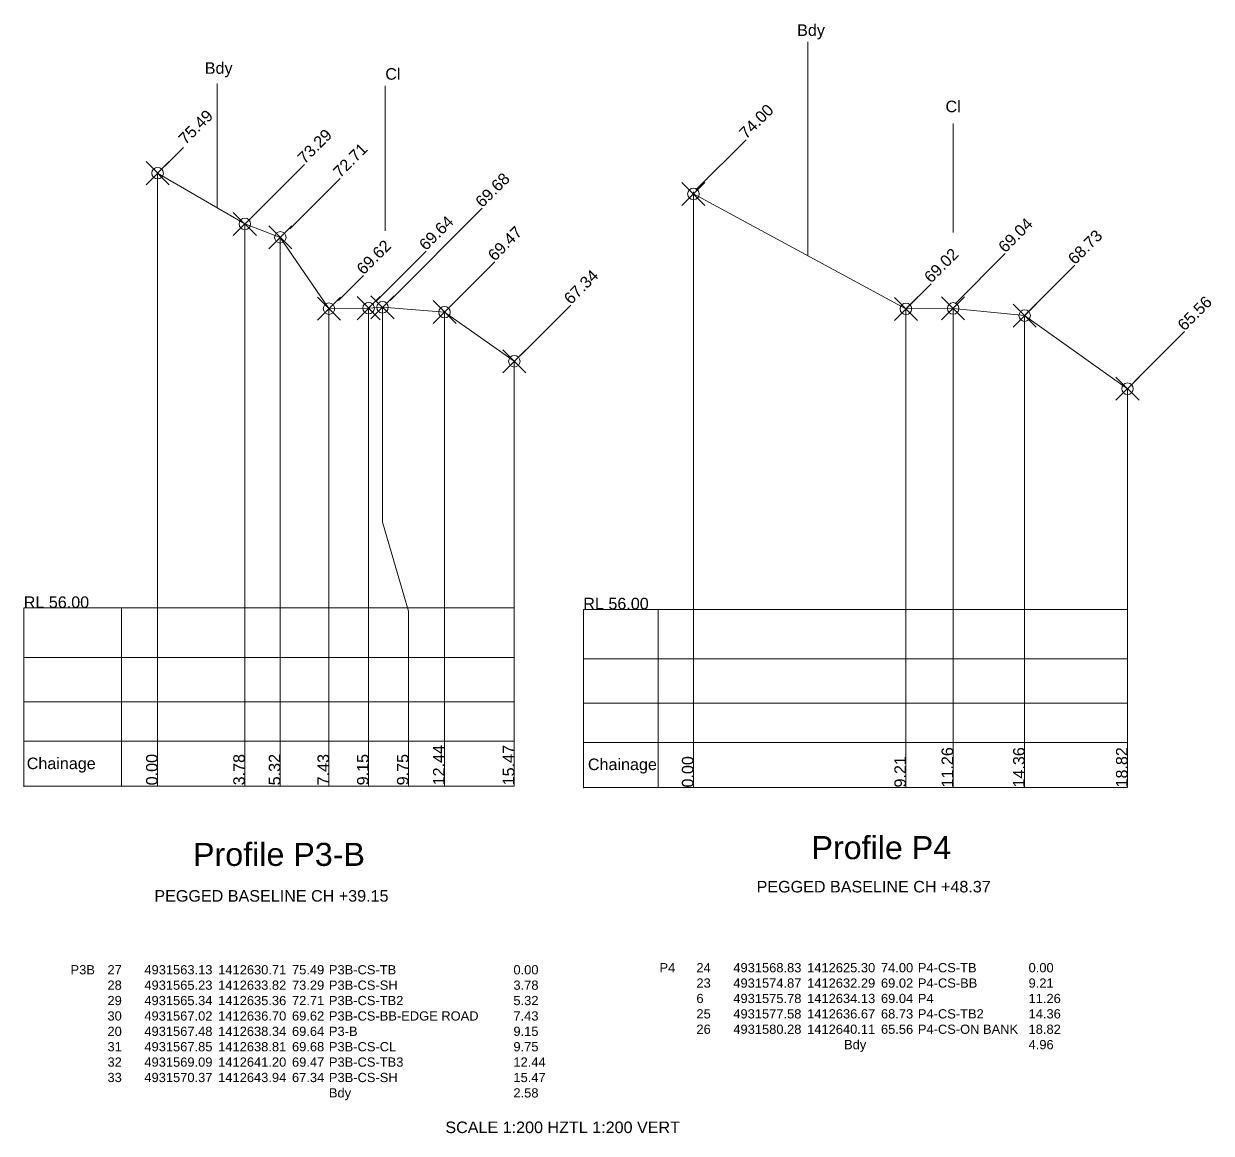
# Model space of a CAD drawing. Header units: millimetres. Extents: x -209310 to 697853, y 38321 to 580279.
# Drawn here: x 500115 to 551598, y 398069 to 446149 of the extents above; entities that cross this region are included whole.
import ezdxf

# ---------------------------------------------------------------- set-up
doc = ezdxf.new("R2010")
doc.units = ezdxf.units.MM
doc.header["$PDMODE"] = 35
doc.header["$PDSIZE"] = 500
doc.styles.get("Standard").update_dxf_attribs({"font": 'arial.ttf'})

msp = doc.modelspace()

# ---------------------------------------------------------------- linework, layer by layer
at = {"lineweight": 0}
for p, q in [((534113.649, 445366.404), (534113.649, 436091.93)), ((508498.745, 443557.221), (508498.745, 438168.743)), ((515790.209, 443458.521), (515790.209, 437169.007)), ((540406.689, 441825.916), (540406.689, 437109.225)), ((506235.909, 439983.202), (507037.19, 440784.482)), ((529254.276, 438946.416), (531432.576, 441124.716)), ((510108.517, 437868.254), (512286.818, 440046.555)), ((511651.555, 437263.301), (513829.855, 439441.602)), ((529148.689, 438772.687), (529153.649, 438862.687)), ((515995.638, 434158.233), (519996.535, 438152.342)), ((515378.778, 434110.442), (517557.078, 436288.743)), ((540490.487, 434015.172), (542668.788, 436193.473)), ((518551.177, 433845.603), (520537.046, 435831.472)), ((543508.689, 433502.687), (545686.99, 435680.988)), ((513758.865, 434150.671), (514848.016, 435239.822)), ((538361.689, 433792.687), (539450.839, 434881.838)), ((521657.456, 431775.885), (523835.757, 433954.186)), ((548259.114, 430628.031), (550437.415, 432806.332)), ((500115.199, 420832.721), (500115.199, 413087.332)), ((504350.439, 420832.721), (504350.439, 413111.935)), ((524375.643, 420772.688), (524375.643, 413027.298)), ((527620.631, 420772.688), (527620.631, 413051.901)), ((500115.199, 418688.238), (521383.745, 418688.238)), ((524375.643, 418628.204), (547968.689, 418628.204)), ((500115.199, 416768.75), (521383.745, 416768.75)), ((524375.643, 416708.716), (547968.689, 416708.716)), ((500115.199, 415055.516), (521383.745, 415055.516)), ((524375.643, 414995.482), (547968.689, 414995.482)), ((500115.199, 413111.935), (521383.745, 413111.935)), ((524375.643, 413051.901), (547968.689, 413051.901))]:
    msp.add_line(p, q, dxfattribs=at)
at = {"color": 7, "lineweight": 0}
for p, q in [((505918.745, 439673.171), (505918.745, 413111.935)), ((529148.689, 438772.687), (529148.689, 413051.901)), ((529148.689, 438772.687), (529148.689, 413051.901)), ((509698.745, 437473.171), (509698.745, 413111.935)), ((511238.745, 436893.171), (511238.745, 413111.935)), ((513348.745, 433803.171), (513348.745, 413111.935)), ((515065.745, 433823.171), (515065.745, 413111.935)), ((518358.745, 433653.171), (518358.745, 413111.935)), ((538361.689, 433792.687), (538361.689, 413051.901)), ((540406.689, 433812.687), (540406.689, 413051.901)), ((543508.689, 433502.687), (543508.689, 413051.901)), ((521383.745, 431523.171), (521383.745, 413111.935)), ((547968.689, 430332.687), (547968.689, 413051.901)), ((538361.689, 428812.687), (538361.689, 416151.455)), ((540406.689, 428852.687), (540406.689, 416151.455)), ((543508.689, 428232.687), (543508.689, 416151.455)), ((547968.689, 416151.455), (547968.689, 421892.687)), ((500115.199, 420832.721), (521383.745, 420832.721)), ((514924.889, 420832.721), (500115.199, 420832.721)), ((547968.689, 420772.688), (524375.643, 420772.688)), ((540055.063, 420772.688), (525245.373, 420772.688))]:
    msp.add_line(p, q, dxfattribs=at)
at = {"color": 1, "lineweight": 0}
for points in [[(505918.745, 439673.171), (509698.745, 437473.171), (511238.745, 436893.171), (513348.745, 433803.171), (515065.745, 433823.171), (515668.745, 433863.171), (518358.745, 433653.171), (521383.745, 431523.171)], [(529148.689, 438772.687), (538361.689, 433792.687), (540406.689, 433812.687), (543508.689, 433502.687), (547968.689, 430332.687)]]:
    msp.add_lwpolyline(points, dxfattribs=at)
at = {"lineweight": 0}
msp.add_lwpolyline([(515668.745, 433863.171), (515668.745, 424554.73), (516796.286, 420693.171), (516796.286, 413111.935)], dxfattribs=at)
at = {"color": 7, "lineweight": 0}
for p in [(505918.745, 439673.171), (505918.745, 439673.171), (529148.689, 438772.687), (529148.689, 438772.687), (509698.745, 437473.171), (511238.745, 436893.171), (513348.745, 433803.171), (515065.745, 433823.171), (515668.745, 433863.171), (518358.745, 433653.171), (538361.689, 433792.687), (540406.689, 433812.687), (543508.689, 433502.687), (521383.745, 431523.171), (547968.689, 430332.687)]:
    msp.add_point(p, dxfattribs=at)

# ---------------------------------------------------------------- texts
at = {"lineweight": 0}
for s, p in [('Bdy', (533645.58, 445622.395)), ('Bdy', (507963.905, 443979.722)), ('Cl', (515790.209, 443724.257)), ('Cl', (540076.874, 442316.67)), ('RL 56.00', (500115.199, 420832.721)), ('RL 56.00', (524375.643, 420772.688)), ('Chainage', (500244.672, 413847.941)), ('Chainage', (524573.855, 413806.226))]:
    msp.add_text(s, height=500, dxfattribs=at).set_placement(p)
for s, rotation, p in [('75.49', 45, (507129.694, 440876.986)), ('74.00', 45, (531432.576, 441124.716)), ('73.29', 45, (512286.818, 440046.555)), ('72.71', 45, (513829.855, 439441.602)), ('69.68', 45, (519996.535, 438152.342)), ('69.64', 45, (517557.078, 436288.743)), ('69.04', 45, (542668.788, 436193.473)), ('69.47', 45, (520537.046, 435831.472)), ('68.73', 45, (545686.99, 435680.988)), ('69.62', 45, (514848.016, 435239.822)), ('69.02', 45, (539450.839, 434881.838)), ('67.34', 45, (523835.757, 433954.186)), ('65.56', 45, (550437.415, 432806.332)), ('0.00', 90, (505918.745, 413146.053)), ('3.78', 90, (509698.745, 413146.053)), ('5.32', 90, (511238.745, 413146.053)), ('7.43', 90, (513348.745, 413146.053)), ('9.15', 90, (515065.745, 413146.053)), ('9.75', 90, (516796.286, 413146.053)), ('12.44', 90, (518358.745, 413146.053)), ('15.47', 90, (521383.745, 413146.053)), ('11.26', 90, (540406.689, 413051.901)), ('14.36', 90, (543508.689, 413051.901)), ('18.82', 90, (547968.689, 413051.901)), ('0.00', 90, (529148.689, 413051.901)), ('9.21', 90, (538361.689, 413051.901))]:
    msp.add_text(s, height=500, rotation=rotation, dxfattribs=at).set_placement(p)
at = {"lineweight": 0, "attachment_point": 1}
for s, insert, char_height, width in [('Profile P4', (534266.947, 410947), 1000, 8744.60138), ('Profile P3-B', (507455.392, 410653.982), 1000, 8744.60138), ('PEGGED BASELINE CH +48.37', (531887.048, 409004.523), 500, 13494.94798), ('PEGGED BASELINE CH +39.15', (505778.168, 408605.55), 500, 13494.94798), ('P3B^I27^I4931563.13 ^I1412630.71 ^I75.49 ^IP3B-CS-TB^I^I^I^I0.00 \\P^I28^I4931565.23 ^I1412633.82 ^I73.29 ^IP3B-CS-SH^I^I^I^I3.78 \\P^I29^I4931565.34 ^I1412635.36 ^I72.71 ^IP3B-CS-TB2 ^I^I^I5.32 \\P^I30^I4931567.02 ^I1412636.70 ^I69.62 ^IP3B-CS-BB-EDGE ROAD^I7.43 \\P^I20^I4931567.48 ^I1412638.34 ^I69.64 ^IP3-B^I           ^I^I^I9.15 \\P^I31^I4931567.85 ^I1412638.81 ^I69.68 ^IP3B-CS-CL^I^I^I^I9.75 \\P^I32^I4931569.09 ^I1412641.20 ^I69.47 ^IP3B-CS-TB3 ^I^I^I12.44 \\P^I33^I4931570.37 ^I1412643.94 ^I67.34 ^IP3B-CS-SH^I^I^I^I15.47 \\P^I^I^I^I^I^I^IBdy^I^I^I^I^I2.58', (502144.586, 405353.391), 400, 21490.84299), ('^IP4^I24^I4931568.83 ^I1412625.30 ^I74.00 ^IP4-CS-TB^I^I0.00 \\P^I^I23^I4931574.87 ^I1412632.29 ^I69.02 ^IP4-CS-BB^I^I9.21 \\P^I^I6^I4931575.78 ^I1412634.13 ^I69.04 ^IP4^I^I^I11.26 \\P^I^I25^I4931577.58 ^I1412636.67 ^I68.73 ^IP4-CS-TB2^I^I14.36 \\P^I^I26^I4931580.28 ^I1412640.11 ^I65.56 ^IP4-CS-ON BANK^I18.82 \\P^I^I^I^I^I^IBdy^I^I^I^I^I4.96', (526078.543, 405444.107), 400, 23175.15581), ('^ISCALE 1:200 HZTL 1:200 VERT', (516394.8, 398576.457), 500, 13494.94798)]:
    msp.add_mtext(s, dxfattribs=dict(at, insert=insert, char_height=char_height, width=width))

doc.saveas('drawing.dxf')
